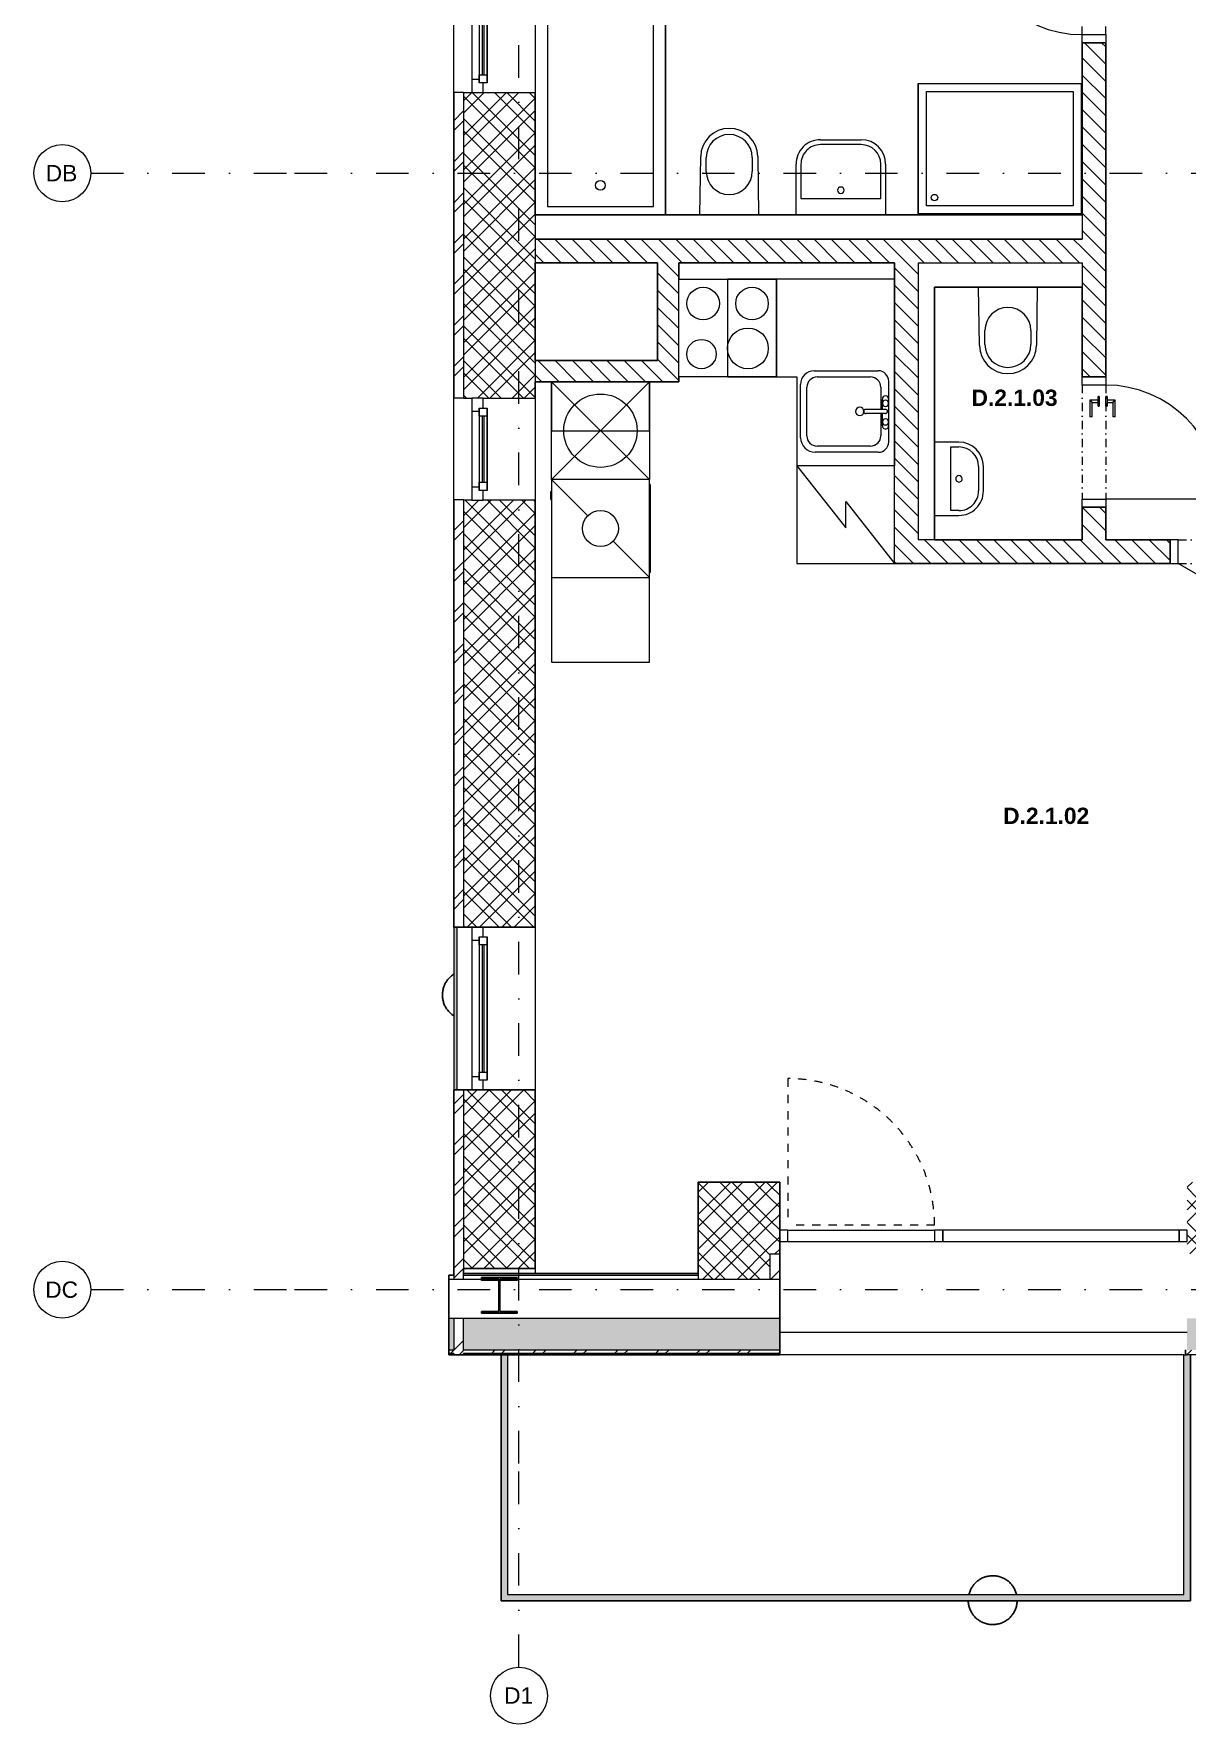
# Model space of a CAD drawing. Header units: millimetres. Extents: x -8379 to 24704, y 54514 to 72403.
# Drawn here: x -8379 to -1302, y 54514 to 64885 of the extents above; entities that cross this region are included whole.
import ezdxf

# ---------------------------------------------------------------- set-up
doc = ezdxf.new("R2010")
doc.units = ezdxf.units.MM
for name, pattern in [('HA_Dash_2mm-S1mm', [100, 50, -50]), ('HA_DashDot_10mm-S3mm', [500, 200, -150, 0, -150]), ('HA_DashDot_2_2mm-S0_6mm', [110, 50, -30, 0, -30])]:
    doc.linetypes.add(name, pattern=pattern)
for name, color, linetype, lineweight in [('A-AREA-____-IDEN', 252, 'Continuous', 9), ('A-AREA-____-OTLN', 252, 'Continuous', 5), ('A-DOOR-____-MCUT', 252, 'HA_DashDot_2_2mm-S0_6mm', 9), ('A-DOOR-____-OTLN', 252, 'Continuous', 9), ('A-DOOR-FRAM-MCUT', 252, 'Continuous', 9), ('A-FLOR-____-OTLN', 252, 'Continuous', 9), ('A-FLOR-HRAL-OTLN', 252, 'Continuous', 9), ('A-GENM-____-OTLN', 252, 'Continuous', 9), ('A-GLAZ-____-MCUT', 252, 'Continuous', 5), ('A-GLAZ-____-OTLN', 252, 'Continuous', 5), ('A-GLAZ-CURT-MCUT', 252, 'Continuous', 5), ('A-GLAZ-CURT-OTLN', 252, 'Continuous', 5), ('A-GLAZ-CWMG-MCUT', 252, 'Continuous', 5), ('A-GLAZ-CWMG-OTLN', 252, 'Continuous', 5), ('A-ROOF-____-MCUT', 252, 'Continuous', 25), ('A-ROOF-____-OTLN', 252, 'Continuous', 9), ('A-ROOF-____-PATT', 252, 'Continuous', 25), ('A-WALL-____-MCUT', 252, 'Continuous', 9), ('A-WALL-____-OTLN', 252, 'Continuous', 9), ('A-WALL-____-PATT', 252, 'Continuous', 25), ('E-ELEC-FIXT-OTLN', 252, 'Continuous', 9), ('I-WALL-____-MCUT', 252, 'Continuous', 25), ('I-WALL-____-OTLN', 252, 'Continuous', 9), ('P-SANR-FIXT-OTLN', 252, 'Continuous', 9), ('Q-CASE-____-OTLN', 252, 'Continuous', 9), ('Q-SPCQ-____-OTLN', 252, 'Continuous', 9), ('S-COLS-____-MCUT', 252, 'Continuous', 25), ('S-COLS-____-OTLN', 252, 'Continuous', 9), ('S-GRID-____-IDEN', 252, 'Continuous', 9), ('S-GRID-____-OTLN', 252, 'Continuous', 5)]:
    doc.layers.add(name, color=color, linetype=linetype, lineweight=lineweight)
doc.styles.add('Arial_1', font='arial.ttf', dxfattribs={"height": 100})
doc.styles.add('Arial_B', font='arialbd.ttf', dxfattribs={"height": 100})
pattern_1 = [(45, (0, 0), (-106.06602, 106.06602), []), (45, (75, 0), (-106.06602, 106.06602), []), (315, (0, 0), (106.06602, 106.06602), []), (315, (75, 0), (106.06602, 106.06602), [])]
pattern_2 = [(45, (0, 0), (-125.7236, 125.7236), []), (45, (0, 190.5), (-125.7236, 125.7236), [])]
pattern_3 = [(135, (0, 0), (-53.03301, -53.03301), [])]

# ---------------------------------------------------------------- blocks, each defined once
blk = doc.blocks.new('HA_GM_Shaft_Rectangle - Default-1486043-UDL_2NP-D')
at = {"layer": 'A-GENM-____-OTLN'}
for p, q in [((0, -600), (0, 0)), ((0, 0), (750, 0)), ((750, 0), (750, -600)), ((750, -600), (0, -600))]:
    blk.add_line(p, q, dxfattribs=at)
blk = doc.blocks.new('HA_sCO_Generic_H - HEB 220-1379323-UDL_2NP-D')
at = {"layer": 'S-COLS-____-MCUT'}
for p, q in [((110, 110), (-110, 110)), ((-110, 110), (-110, 99)), ((110, 99), (110, 110)), ((-110, 99), (-3.25, 99)), ((-3.25, 99), (-3.25, -99)), ((3.25, -99), (3.25, 99)), ((3.25, 99), (110, 99)), ((-110, -99), (-110, -110)), ((-3.25, -99), (-110, -99)), ((110, -99), (3.25, -99)), ((110, -110), (110, -99)), ((-110, -110), (110, -110))]:
    blk.add_line(p, q, dxfattribs=at)
blk = doc.blocks.new('HA_WD_SinglePanel - 625x1000-1388367-UDL_2NP-D')
at = {"layer": 'A-GLAZ-____-MCUT'}
for p, q in [((-313, 170), (-313, 100)), ((-233, 170), (-313, 170)), ((-253, 75), (-253, 125)), ((-253, 125), (-203, 125)), ((-233, 125), (-233, 170)), ((-203, 125), (-203, 75)), ((202, 105), (-203, 105)), ((202, 75), (202, 125)), ((202, 125), (252, 125)), ((312, 170), (232, 170)), ((232, 170), (232, 125)), ((252, 125), (252, 75)), ((312, 100), (312, 170)), ((-313, 100), (-253, 100)), ((-203, 75), (-253, 75)), ((202, 95), (-203, 95)), ((252, 75), (202, 75)), ((252, 100), (312, 100))]:
    blk.add_line(p, q, dxfattribs=at)
at = {"layer": 'A-GLAZ-____-OTLN'}
for p, q in [((252, 125), (-253, 125)), ((-253, 75), (-253, 125)), ((232, 170), (-233, 170)), ((202, 125), (-203, 125)), ((252, 125), (252, 75)), ((-253, 75), (252, 75)), ((202, 75), (-203, 75))]:
    blk.add_line(p, q, dxfattribs=at)
blk = doc.blocks.new('HA_WD_SinglePanel - 1000x2100-1388051-UDL_2NP-D')
at = {"layer": 'A-GLAZ-____-MCUT'}
for p, q in [((-420, 170), (-500, 170)), ((-440, 75), (-440, 125)), ((-440, 125), (-390, 125)), ((-420, 125), (-420, 170)), ((-390, 125), (-390, 75)), ((390, 105), (-390, 105)), ((390, 75), (390, 125)), ((390, 125), (440, 125)), ((500, 170), (420, 170)), ((420, 170), (420, 125)), ((440, 125), (440, 75)), ((-500, 100), (-440, 100)), ((-390, 75), (-440, 75)), ((390, 95), (-390, 95)), ((440, 75), (390, 75)), ((440, 100), (500, 100))]:
    blk.add_line(p, q, dxfattribs=at)
at = {"layer": 'A-GLAZ-____-OTLN'}
for p, q in [((440, 125), (-440, 125)), ((-440, 75), (-440, 125)), ((420, 170), (-420, 170)), ((390, 125), (-390, 125)), ((440, 125), (440, 75)), ((-440, 75), (440, 75)), ((390, 75), (-390, 75))]:
    blk.add_line(p, q, dxfattribs=at)
blk = doc.blocks.new('Top Rail Type - Top Rail_Internal_-1448688-UDL_2NP-D')
at = {"layer": 'A-FLOR-HRAL-OTLN'}
for points in [[(-5512, 55270), (-5472, 55310), (-5472, 56780), (-5512, 56780), (-5512, 55408)], [(-1282, 55270), (-1282, 56780), (-1322, 56780), (-1322, 55310)], [(-5512, 55270), (-1282, 55270), (-1322, 55310), (-5472, 55310)]]:
    blk.add_hatch(color=256, dxfattribs=at).paths.add_polyline_path(points)
for p, q in [((-5512, 55270), (-5512, 56780)), ((-5472, 56780), (-5472, 55310)), ((-1322, 56780), (-1302, 56780)), ((-1322, 55310), (-1322, 56780)), ((-1282, 56780), (-1282, 55270)), ((-5472, 55310), (-1322, 55310)), ((-1282, 55270), (-5512, 55270))]:
    blk.add_line(p, q, dxfattribs=at)
blk = doc.blocks.new('Top Rail Type - Top Rail_Internal_-V6-UDL_2NP-D')
at = {"layer": 'A-FLOR-HRAL-OTLN'}
for p, q in [((-5512, 56780), (-5512, 55270)), ((-5472, 56780), (-5472, 55310)), ((-1322, 56780), (-1302, 56780)), ((-1322, 55310), (-1322, 56780)), ((-1282, 55270), (-1282, 56780)), ((-5472, 55310), (-1322, 55310)), ((-5512, 55270), (-1282, 55270))]:
    blk.add_line(p, q, dxfattribs=at)
blk = doc.blocks.new('HA_DR_Single_Swing_Solid - In_700x2100-1517264-UDL_2NP-D')
at = {"layer": 'A-DOOR-____-MCUT'}
for p, q in [((-350, 72), (350, 72)), ((-350, -72), (350, -72))]:
    blk.add_line(p, q, dxfattribs=at)
at = {"layer": 'A-DOOR-____-OTLN', "lineweight": 5}
blk.add_line((350, 773), (350, 72), dxfattribs=at)
at = {"layer": 'A-DOOR-____-OTLN'}
for p, q in [((-258, 130), (-258, 81)), ((-155, 130), (-258, 130)), ((-243, 81), (-243, 115)), ((-243, 115), (-155, 115)), ((-155, 130), (-155, 115)), ((-280, 81), (-220, 81)), ((-280, 81), (-280, 72)), ((-220, 72), (-280, 72)), ((-280, 33), (-220, 33)), ((-280, 33), (-280, 25)), ((-220, 25), (-280, 25)), ((-258, 25), (-258, -25)), ((-243, -10), (-243, 25)), ((-220, 72), (-220, 81)), ((-220, 25), (-220, 33)), ((-258, -25), (-155, -25)), ((-155, -10), (-243, -10)), ((-155, -10), (-155, -25))]:
    blk.add_line(p, q, dxfattribs=at)
at = {"layer": 'A-DOOR-____-OTLN', "lineweight": 5}
blk.add_arc((350, 72), 700, 90, 180, dxfattribs=at)
at = {"layer": 'A-DOOR-____-OTLN'}
for points in [[(-243, 115), (-243, 115), (-243, 115), (-243, 116), (-243, 116), (-244, 116), (-244, 117), (-245, 117), (-245, 118), (-246, 119), (-247, 119), (-247, 120), (-248, 120), (-248, 121), (-249, 121), (-249, 122), (-250, 122), (-250, 123), (-250, 123), (-251, 123), (-251, 124), (-252, 124), (-252, 125), (-253, 125), (-253, 126), (-254, 126), (-254, 127), (-255, 127), (-255, 128), (-256, 128), (-256, 129), (-257, 129), (-257, 129), (-257, 130), (-258, 130), (-258, 130)], [(-258, -25), (-258, -25), (-257, -25), (-257, -24), (-257, -24), (-256, -24), (-256, -23), (-255, -23), (-255, -22), (-254, -21), (-253, -21), (-253, -20), (-252, -20), (-252, -19), (-251, -19), (-251, -18), (-250, -18), (-250, -17), (-250, -17), (-249, -17), (-249, -16), (-248, -16), (-248, -15), (-247, -15), (-247, -14), (-246, -14), (-246, -13), (-245, -13), (-245, -12), (-244, -12), (-244, -11), (-243, -11), (-243, -11), (-243, -10), (-243, -10), (-243, -10)]]:
    blk.add_open_spline(points, degree=3, knots=[0, 0, 0, 0, 0.083333, 0.125, 0.166667, 0.208333, 0.229167, 0.25, 0.291667, 0.333333, 0.354167, 0.375, 0.395833, 0.416667, 0.4375, 0.458333, 0.479167, 0.5, 0.520833, 0.541667, 0.5625, 0.583333, 0.604167, 0.625, 0.645833, 0.666667, 0.6875, 0.708333, 0.75, 0.770833, 0.791667, 0.833333, 0.875, 0.916667, 1, 1, 1, 1], dxfattribs=at)
at = {"layer": 'A-DOOR-FRAM-MCUT'}
for p, q in [((-400, -72), (-400, 72)), ((-400, 72), (-350, 72)), ((-350, 72), (-350, -72)), ((350, 72), (400, 72)), ((350, -72), (350, 72)), ((400, 72), (400, -72)), ((-350, -72), (-400, -72)), ((400, -72), (350, -72))]:
    blk.add_line(p, q, dxfattribs=at)
blk = doc.blocks.new('HA_DR_Double_Swing_Solid - In_1200x2100_800-1517207-UDL_2NP-D')
at = {"layer": 'A-DOOR-____-MCUT'}
for p, q in [((-600, 73), (600, 73)), ((-600, -72), (600, -72))]:
    blk.add_line(p, q, dxfattribs=at)
at = {"layer": 'A-DOOR-____-OTLN'}
for p, q in [((-108, 25), (-108, -24)), ((-5, 25), (-108, 25)), ((-93, -24), (-93, 10)), ((-93, 10), (-5, 10)), ((-5, 25), (-5, 10)), ((-130, -24), (-70, -24)), ((-130, -24), (-130, -32)), ((-70, -32), (-130, -32)), ((-130, -72), (-70, -72)), ((-130, -72), (-130, -80)), ((-70, -80), (-130, -80)), ((-108, -80), (-108, -130)), ((-93, -115), (-93, -80)), ((-70, -32), (-70, -24)), ((-70, -80), (-70, -72)), ((-108, -130), (-5, -130)), ((-5, -115), (-93, -115)), ((-5, -115), (-5, -130))]:
    blk.add_line(p, q, dxfattribs=at)
at = {"layer": 'A-DOOR-____-OTLN', "lineweight": 5}
for p, q in [((-254, -272), (-600, -72)), ((600, -872), (600, -72))]:
    blk.add_line(p, q, dxfattribs=at)
for centre, radius, start, end in [((-600, -72), 400, 330, 0), ((600, -72), 800, 180, 270)]:
    blk.add_arc(centre, radius, start, end, dxfattribs=at)
at = {"layer": 'A-DOOR-____-OTLN'}
for points in [[(-93, 10), (-93, 10), (-93, 10), (-93, 11), (-93, 11), (-94, 11), (-94, 12), (-95, 12), (-95, 13), (-96, 14), (-97, 14), (-97, 15), (-98, 15), (-98, 16), (-99, 16), (-99, 17), (-100, 17), (-100, 18), (-100, 18), (-101, 18), (-101, 19), (-102, 19), (-102, 20), (-103, 20), (-103, 21), (-104, 21), (-104, 22), (-105, 22), (-105, 23), (-106, 23), (-106, 24), (-107, 24), (-107, 24), (-107, 25), (-108, 25), (-108, 25)], [(-108, -130), (-108, -130), (-107, -130), (-107, -129), (-107, -129), (-106, -129), (-106, -128), (-105, -128), (-105, -127), (-104, -126), (-103, -126), (-103, -125), (-102, -125), (-102, -124), (-101, -124), (-101, -123), (-100, -123), (-100, -122), (-100, -122), (-99, -122), (-99, -121), (-98, -121), (-98, -120), (-97, -120), (-97, -119), (-96, -119), (-96, -118), (-95, -118), (-95, -117), (-94, -117), (-94, -116), (-93, -116), (-93, -116), (-93, -115), (-93, -115), (-93, -115)]]:
    blk.add_open_spline(points, degree=3, knots=[0, 0, 0, 0, 0.083333, 0.125, 0.166667, 0.208333, 0.229167, 0.25, 0.291667, 0.333333, 0.354167, 0.375, 0.395833, 0.416667, 0.4375, 0.458333, 0.479167, 0.5, 0.520833, 0.541667, 0.5625, 0.583333, 0.604167, 0.625, 0.645833, 0.666667, 0.6875, 0.708333, 0.75, 0.770833, 0.791667, 0.833333, 0.875, 0.916667, 1, 1, 1, 1], dxfattribs=at)
at = {"layer": 'A-DOOR-FRAM-MCUT'}
for p, q in [((-600, 73), (-650, 73)), ((-650, 73), (-650, -72)), ((-600, -72), (-600, 73)), ((650, 73), (600, 73)), ((600, 73), (600, -72)), ((650, -72), (650, 73)), ((-650, -72), (-600, -72)), ((600, -72), (650, -72))]:
    blk.add_line(p, q, dxfattribs=at)
blk = doc.blocks.new('ABMV_Toilet_WallHung - Default-1466954-UDL_2NP-D')
at = {"layer": 'A-GENM-____-OTLN'}
for p, q in [((-50, -432), (-55, -75)), ((305, -75), (300, -432)), ((-16, -426), (-16, -340)), ((266, -340), (266, -426))]:
    blk.add_line(p, q, dxfattribs=at)
for centre, radius, start, end in [((125, -340), 141, 0, 180), ((125, -430), 175, 180.7323, 359.2677), ((125, -426), 141, 180, 360)]:
    blk.add_arc(centre, radius, start, end, dxfattribs=at)
blk = doc.blocks.new('ABMV_WashBasin_Generic - 550x460-1466956-UDL_2NP-D')
at = {"layer": 'P-SANR-FIXT-OTLN'}
for p, q in [((-150, -385), (-150, -75)), ((400, -75), (400, -385)), ((-120, -175), (-120, -385)), ((370, -175), (-120, -175)), ((370, -385), (370, -175)), ((0, -505), (250, -505)), ((250, -535), (0, -535))]:
    blk.add_line(p, q, dxfattribs=at)
for centre, radius, start, end in [((125, -225), 20, 90, 270), ((125, -225), 20, 270, 90), ((0, -385), 150, 180, 270), ((0, -385), 120, 180, 270), ((250, -385), 150, 270, 0), ((250, -385), 120, 270, 0)]:
    blk.add_arc(centre, radius, start, end, dxfattribs=at)
blk = doc.blocks.new('ABMV_ShowerBasin_Generic - 800x1000-1410644-UDL_2NP-D')
at = {"layer": 'P-SANR-FIXT-OTLN'}
for p, q in [((0, 0), (0, 800)), ((0, 800), (1000, 800)), ((0, 800), (1000, 800)), ((0, 800), (0, 0)), ((50, 50), (50, 750)), ((50, 750), (950, 750)), ((50, 750), (950, 750)), ((50, 50), (50, 750)), ((950, 750), (950, 50)), ((950, 750), (950, 50)), ((1000, 800), (1000, 0)), ((1000, 800), (1000, 0)), ((1000, 0), (0, 0)), ((1000, 0), (0, 0)), ((950, 50), (50, 50)), ((950, 50), (50, 50))]:
    blk.add_line(p, q, dxfattribs=at)
blk.add_circle((100, 100), 20, dxfattribs=at)
blk = doc.blocks.new('ABMV_Bathtub_Generic - 800x1700-1466957-UDL_2NP-D')
at = {"layer": 'P-SANR-FIXT-OTLN'}
for p, q in [((0, 0), (0, -1700)), ((0, -1700), (0, 0)), ((725, -50), (75, -50)), ((75, -50), (75, -1625)), ((75, -50), (75, -1625)), ((725, -50), (75, -50)), ((725, -1625), (725, -50)), ((725, -1625), (725, -50)), ((75, -1625), (725, -1625)), ((75, -1625), (725, -1625)), ((0, -1700), (800, -1700)), ((0, -1700), (800, -1700))]:
    blk.add_line(p, q, dxfattribs=at)
blk.add_circle((400, -180), 30, dxfattribs=at)
blk = doc.blocks.new('R_bathroom_washing_machine - 600x600x900-V12-UDL_2NP-D')
at = {"layer": 'E-ELEC-FIXT-OTLN'}
for p, q in [((678, 597), (78, 597)), ((78, 597), (78, -3)), ((455, 374), (678, 597)), ((555, 602), (555, 597)), ((555, 602), (572, 602)), ((572, 602), (572, 597)), ((572, 602), (580, 602)), ((580, 602), (587, 602)), ((587, 602), (605, 602)), ((587, 597), (587, 602)), ((605, 597), (605, 602)), ((78, -3), (300, 219)), ((78, -3), (678, -3)), ((108, -3), (108, -8)), ((648, -8), (108, -8)), ((648, -8), (648, -3))]:
    blk.add_line(p, q, dxfattribs=at)
blk.add_circle((378, 297), 110, dxfattribs=at)
blk = doc.blocks.new('Lednice_Mraznička_ADNS - Lednice 600x600x1800-1417147-UDL_2NP-D')
at = {"layer": 'Q-SPCQ-____-OTLN'}
for p, q in [((300, 300), (-300, 300)), ((-300, 300), (-300, -300)), ((300, 300), (-80, 0)), ((300, -300), (300, 300)), ((80, 0), (-300, -300)), ((-80, 0), (80, 0)), ((-300, -300), (300, -300))]:
    blk.add_line(p, q, dxfattribs=at)
blk = doc.blocks.new('Kuchyňská_linka_myčka_ADNS - Myčka-1465438-UDL_2NP-D')
at = {"layer": 'Q-SPCQ-____-OTLN'}
for p, q in [((-300, 300), (300, 300)), ((-300, -300), (-300, 300)), ((300, -300), (-300, 300)), ((-300, -300), (300, 300)), ((300, 300), (300, -300)), ((300, 0), (-300, 0)), ((-300, 0), (-300, -300)), ((300, -300), (300, 0)), ((300, -300), (-300, -300)), ((-300, -300), (300, -300))]:
    blk.add_line(p, q, dxfattribs=at)
blk.add_circle((0, 0), 225, dxfattribs=at)
blk = doc.blocks.new('Skříňka se dřezem_ pravoúhlá - 500 x 440mm-1465439-UDL_2NP-D')
at = {"layer": 'P-SANR-FIXT-OTLN'}
for p, q in [((-145, 360), (181, 360)), ((-145, 360), (181, 360)), ((-133, 322), (164, 322)), ((-234, -117), (-234, 271)), ((-234, -117), (-234, 271)), ((-196, -69), (-196, 258)), ((228, 258), (228, -69)), ((266, 276), (266, -117)), ((266, 276), (266, -117)), ((3, -161), (3, -40)), ((28, -161), (28, -40)), ((202, -180), (-171, -180)), ((202, -180), (-171, -180)), ((3, -133), (-133, -133)), ((-73, -142), (3, -142)), ((92, -180), (-73, -180)), ((164, -133), (28, -133)), ((28, -142), (92, -142))]:
    blk.add_line(p, q, dxfattribs=at)
for centre, radius, start, end in [((-145, 271), 88.9, 90, 180), ((-145, 271), 88.9, 90, 180), ((-133, 258), 63.5, 90, 180), ((164, 258), 63.5, 360, 90), ((181, 276), 84.4, 0, 90), ((181, 276), 84.4, 360, 90), ((16, -3), 25.4, 360, 180), ((-133, -69), 63.5, 180, 270), ((16, -3), 25.4, 180, 0), ((16, -40), 12.7, 360, 180), ((164, -69), 63.5, 270, 360), ((-171, -117), 63.5, 180, 270), ((-171, -117), 63.5, 180, 270), ((-73, -161), 19, 90, 270), ((-48, -161), 19, 360, 180), ((-48, -161), 19, 180, 0), ((16, -161), 12.7, 180, 0), ((66, -161), 19, 0, 180), ((66, -161), 19, 180, 0), ((92, -161), 19, 270, 90), ((202, -117), 63.5, 270, 0), ((202, -117), 63.5, 270, 0)]:
    blk.add_arc(centre, radius, start, end, dxfattribs=at)
blk = doc.blocks.new('Kuchyňská_linka_sporák_ADNS - 600x600x800-1420559-UDL_2NP-D')
at = {"layer": 'Q-SPCQ-____-OTLN'}
for p, q in [((0, 0), (600, 0)), ((0, -600), (0, 0)), ((600, 0), (600, -600)), ((600, -300), (0, -300)), ((0, -300), (0, -600)), ((600, -600), (600, -300)), ((600, -600), (0, -600)), ((0, -600), (600, -600))]:
    blk.add_line(p, q, dxfattribs=at)
for centre, radius in [((140, -140), 90), ((450, -150), 100), ((175, -425), 125), ((450, -450), 100)]:
    blk.add_circle(centre, radius, dxfattribs=at)
blk = doc.blocks.new('Casework 8 - Casework 6-1467050-UDL_2NP-D')
at = {"layer": 'Q-CASE-____-OTLN'}
for p, q in [((-3097, 63380), (-3822, 63380)), ((-3822, 62780), (-3697, 62780)), ((-3697, 62780), (-3697, 62235)), ((-5202, 61550), (-5202, 61029)), ((-4602, 61029), (-4602, 61550)), ((-5202, 61029), (-4602, 61029))]:
    blk.add_line(p, q, dxfattribs=at)
blk = doc.blocks.new('Systémový panel - Sklo-1479875-UDL_2NP-D')
at = {"layer": 'A-GLAZ-CURT-MCUT'}
for p, q in [((725, 70), (-725, 70)), ((-725, 70), (-725, 0)), ((-725, 0), (725, 0)), ((725, 0), (725, 70))]:
    blk.add_line(p, q, dxfattribs=at)
blk = doc.blocks.new('Obdélníková příčel - 50x70mm EXT-1479396-UDL_2NP-D')
at = {"layer": 'A-GLAZ-CWMG-MCUT'}
for p, q in [((-50, 0), (0, 0)), ((-50, -70), (-50, 0)), ((0, 0), (0, -70)), ((0, -70), (-50, -70))]:
    blk.add_line(p, q, dxfattribs=at)
blk = doc.blocks.new('Obdélníková příčel - 50x70mm EXT-1479397-UDL_2NP-D')
at = {"layer": 'A-GLAZ-CWMG-MCUT'}
for p, q in [((0, 0), (-50, 0)), ((-50, 0), (-50, -70)), ((0, -70), (0, 0)), ((-50, -70), (0, -70))]:
    blk.add_line(p, q, dxfattribs=at)
blk = doc.blocks.new('ABMV_CW_Single_Swing_Generic - Ex_Glass_SKLOPNE-1529247-UDL_2NP-D')
at = {"layer": 'A-DOOR-____-OTLN', "linetype": 'HA_Dash_2mm-S1mm', "lineweight": 5}
for p in [(-450, -30), (450, -930)]:
    blk.add_line(p, (450, -30), dxfattribs=at)
blk.add_arc((450, -30), 900, 180, 270, dxfattribs=at)
blk = doc.blocks.new('Obdélníková příčel - 50x70mm EXT-1479461-UDL_2NP-D')
at = {"layer": 'A-GLAZ-CWMG-OTLN'}
for p, q in [((-3752, 57545), (-2852, 57545)), ((-3752, 57475), (-2852, 57475))]:
    blk.add_line(p, q, dxfattribs=at)
blk = doc.blocks.new('Obdélníková příčel - 50x70mm EXT-1479394-UDL_2NP-D')
at = {"layer": 'A-GLAZ-CWMG-MCUT'}
for p, q in [((-25, 0), (25, 0)), ((-25, -70), (-25, 0)), ((25, 0), (25, -70)), ((25, -70), (-25, -70))]:
    blk.add_line(p, q, dxfattribs=at)
blk = doc.blocks.new('ABMV_WashBasin_Generic - 450x300-1459805-UDL_2NP-D')
at = {"layer": 'P-SANR-FIXT-OTLN'}
for p, q in [((200, 350), (50, 350)), ((50, 320), (200, 320)), ((-100, 200), (-100, 50)), ((-70, 150), (-70, 200)), ((320, 150), (-70, 150)), ((320, 200), (320, 150)), ((350, 50), (350, 200))]:
    blk.add_line(p, q, dxfattribs=at)
for centre, radius, start, end in [((50, 200), 150, 90, 180), ((50, 200), 120, 90, 180), ((200, 200), 150, 360, 90), ((200, 200), 120, 360, 90), ((125, 200), 20, 90, 270), ((125, 200), 20, 270, 90)]:
    blk.add_arc(centre, radius, start, end, dxfattribs=at)
blk = doc.blocks.new('Railing - Railing-1602911-UDL_2NP-D')
at = {"layer": 'A-FLOR-HRAL-OTLN'}
blk.add_hatch(color=256, dxfattribs=at).paths.add_polyline_path([(-5802, 58405), (-5782, 58405), (-5782, 59405), (-5802, 59405), (-5802, 58763)])
for p, q in [((-5802, 59405), (-5802, 58405)), ((-5782, 58405), (-5782, 59405))]:
    blk.add_line(p, q, dxfattribs=at)
blk = doc.blocks.new('HA_GM_ProductsPlaceholder - LP31 -Prosklené zábradlí-V15-UDL_2NP-D')
at = {"layer": 'A-GENM-____-OTLN', "lineweight": 25, "flags": 128}
for points in [[(-79, 127), (-83, 125), (-88, 121), (-93, 118), (-98, 114), (-102, 110), (-106, 106), (-111, 101), (-115, 97), (-118, 92), (-122, 87), (-125, 82), (-129, 77), (-132, 72), (-134, 67), (-137, 61), (-139, 56), (-141, 50), (-143, 45), (-145, 39), (-146, 33), (-148, 27), (-148, 21), (-149, 15), (-150, 9), (-150, 3), (-150, 0)], [(-150, 0), (-150, -6), (-150, -12), (-149, -18), (-148, -24), (-147, -30), (-146, -36), (-144, -41), (-142, -47), (-140, -53), (-138, -58), (-136, -64), (-133, -69), (-130, -75), (-127, -80), (-124, -85), (-120, -90), (-117, -94), (-113, -99), (-109, -103), (-105, -108), (-100, -112), (-96, -116), (-91, -119), (-86, -123), (-81, -126), (-79, -127)]]:
    blk.add_lwpolyline(points, dxfattribs=at)
blk = doc.blocks.new('HA_GM_ProductsPlaceholder - LP30 - Venkovní balkonové zábradlí-1609837-UDL_2NP-D')
at = {"layer": 'A-GENM-____-OTLN', "lineweight": 25, "flags": 128}
for points in [[(146, 35), (146, 36), (144, 41), (142, 47), (140, 53), (138, 58), (136, 64), (133, 69), (130, 75), (127, 80), (124, 85), (120, 90), (117, 94), (113, 99), (109, 103), (105, 108), (100, 112), (96, 116), (91, 119), (86, 123), (81, 126), (76, 129), (71, 132), (65, 135), (60, 138), (54, 140), (49, 142), (43, 144), (37, 145), (31, 147), (25, 148), (20, 149), (14, 149), (8, 150), (2, 150), (-4, 150), (-10, 150), (-16, 149), (-22, 148), (-28, 147), (-34, 146), (-40, 145), (-46, 143), (-51, 141), (-57, 139), (-62, 136), (-68, 134), (-73, 131), (-78, 128), (-83, 125), (-88, 121), (-93, 118), (-98, 114), (-102, 110), (-106, 106), (-111, 101), (-115, 97), (-118, 92), (-122, 87), (-125, 82), (-129, 77), (-132, 72), (-134, 67), (-137, 61), (-139, 56), (-141, 50), (-143, 45), (-145, 39), (-146, 35)], [(-150, -6), (-150, -12), (-149, -18), (-148, -24), (-147, -30), (-146, -36), (-144, -41), (-142, -47), (-140, -53), (-138, -58), (-136, -64), (-133, -69), (-130, -75), (-127, -80), (-124, -85), (-120, -90), (-117, -94), (-113, -99), (-109, -103), (-105, -108), (-100, -112), (-96, -116), (-91, -119), (-86, -123), (-81, -126), (-76, -129), (-71, -132), (-65, -135), (-60, -138), (-54, -140), (-49, -142), (-43, -144), (-37, -145), (-31, -147), (-25, -148), (-20, -149), (-14, -149), (-8, -150), (-2, -150), (4, -150), (10, -150), (16, -149), (22, -148), (28, -147), (34, -146), (40, -145), (46, -143), (51, -141), (57, -139), (62, -136), (68, -134), (73, -131), (78, -128), (83, -125), (88, -121), (93, -118), (98, -114), (102, -110), (106, -106), (111, -101), (115, -97), (118, -92), (122, -87), (125, -82), (129, -77), (132, -72), (134, -67), (137, -61), (139, -56), (141, -50), (143, -45), (145, -39), (146, -33), (148, -27), (148, -21), (149, -15), (150, -9), (150, -5)]]:
    blk.add_lwpolyline(points, dxfattribs=at)
blk = doc.blocks.new('Grid - Radius 3_5mm-353793-UDL_2NP-D')
at = {"layer": 'S-GRID-____-IDEN'}
blk.add_circle((0, 0), 3.5, dxfattribs=at)

msp = doc.modelspace()

# ---------------------------------------------------------------- hatches: boundary and pattern name
at = {"layer": 'A-ROOF-____-PATT', "lineweight": 5}
h = msp.add_hatch(dxfattribs=at)
h.set_pattern_fill('FP_5', color=256, style=0, pattern_type=2)
h.set_pattern_definition([(0, (0, 0), (58.594, 33.829), [39.062, -78.125]), (120, (0, 0), (-58.593773, 33.829393), [39.063, -78.125]), (60, (0, 0), (0.000227, 67.658393), [0, -78.125, 39.063, 0])])
h.paths.add_polyline_path([(-5802, 56809), (-5802, 57004), (-5833, 57004), (-5833, 56809)])
h.paths.add_polyline_path([(-5742, 56809), (-3802, 56809), (-3802, 57004), (-5742, 57004)])
h.paths.add_polyline_path([(-1302, 56809), (2223, 56809), (2223, 57004), (-1302, 57004)])
h.paths.add_polyline_path([(9998, 56809), (9998, 57004), (6498, 57004), (6498, 56809), (9403, 56809)])
h.paths.add_polyline_path([(14366, 56809), (17898, 56809), (17898, 57004), (14273, 57004), (14273, 56809)])
h.paths.add_polyline_path([(22238, 56809), (22238, 57004), (20298, 57004), (20298, 56809), (21810, 56809)])
h = msp.add_hatch(dxfattribs=at)
h.set_pattern_fill('FP_4', color=256, style=0, pattern_type=2)
h.set_pattern_definition(pattern_2)
h.paths.add_polyline_path([(-5833, 56788), (-5802, 56788), (-5802, 56809), (-5833, 56809)])
h.paths.add_polyline_path([(-5485, 56788), (-3802, 56788), (-3802, 56809), (-5742, 56809), (-5742, 56788)])
h.paths.add_polyline_path([(-1302, 56788), (2223, 56788), (2223, 56809), (-1302, 56809)])
h.paths.add_polyline_path([(6498, 56788), (9998, 56788), (9998, 56809), (6498, 56809)])
h.paths.add_polyline_path([(22238, 56788), (22238, 56809), (20298, 56809), (20298, 56788), (21810, 56788)])
h.paths.add_polyline_path([(14366, 56788), (17898, 56788), (17898, 56809), (14273, 56809), (14273, 56788)])
at = {"layer": 'A-WALL-____-PATT', "lineweight": 5}
h = msp.add_hatch(dxfattribs=at)
h.set_pattern_fill('FP_4', color=256, style=0, pattern_type=2)
h.set_pattern_definition(pattern_2)
h.paths.add_polyline_path([(-5802, 56780), (-5742, 56780), (-5742, 57004), (-5802, 57004), (-5802, 56788)])
h.paths.add_polyline_path([(-5742, 57243), (-5742, 58405), (-5802, 58405), (-5802, 57243)])
h.paths.add_polyline_path([(-5795, 59405), (-5742, 59405), (-5742, 62025), (-5802, 62025), (-5802, 59405)])
h.paths.add_polyline_path([(-5802, 62650), (-5742, 62650), (-5742, 64525), (-5802, 64525), (-5802, 63459)])
h.paths.add_polyline_path([(-5742, 65150), (-5742, 65900), (-5802, 65900), (-5802, 65150)])
h.paths.add_polyline_path([(-5802, 66900), (-5742, 66900), (-5742, 69230), (-5802, 69230), (-5802, 68825)])
h = msp.add_hatch(dxfattribs=at)
h.set_pattern_fill('FP_2', color=256, style=0, pattern_type=2)
h.set_pattern_definition(pattern_1)
h.paths.add_polyline_path([(-5485, 57310), (-5302, 57310), (-5302, 58405), (-5742, 58405), (-5742, 57310)])
h.paths.add_polyline_path([(-5485, 59405), (-5302, 59405), (-5302, 62025), (-5742, 62025), (-5742, 59405)])
h.paths.add_polyline_path([(-5622, 62650), (-5302, 62650), (-5302, 64525), (-5742, 64525), (-5742, 62650), (-5647, 62650)])
h.paths.add_polyline_path([(-5692, 65150), (-5302, 65150), (-5302, 65900), (-5742, 65900), (-5742, 65150)])
h.paths.add_polyline_path([(-5692, 66900), (-5302, 66900), (-5302, 68730), (-5742, 68730), (-5742, 66900)])
h = msp.add_hatch(dxfattribs=at)
h.set_pattern_fill('FP_3', color=256, style=0, pattern_type=2)
h.set_pattern_definition(pattern_3)
h.paths.add_polyline_path([(-1802, 61780), (-1802, 61980), (-1947, 61980), (-1947, 61780)])
h.paths.add_polyline_path([(-1802, 62780), (-1802, 64830), (-1947, 64830), (-1947, 62780), (-1918, 62780)])
h.paths.add_polyline_path([(-1802, 65630), (-1802, 65755), (-1947, 65755), (-1947, 65630)])
h = msp.add_hatch(dxfattribs=at)
h.set_pattern_fill('FP_3', color=256, style=0, pattern_type=2)
h.set_pattern_definition(pattern_3)
h.paths.add_polyline_path([(-5302, 63480), (-1947, 63480), (-1947, 63625), (-5302, 63625)])
h = msp.add_hatch(dxfattribs=at)
h.set_pattern_fill('FP_3', color=256, style=0, pattern_type=2)
h.set_pattern_definition(pattern_3)
h.paths.add_polyline_path([(-4552, 62750), (-4422, 62750), (-4422, 63480), (-4552, 63480), (-4552, 62780)])
h = msp.add_hatch(dxfattribs=at)
h.set_pattern_fill('FP_3', color=256, style=0, pattern_type=2)
h.set_pattern_definition(pattern_3)
h.paths.add_polyline_path([(-2952, 61780), (-2952, 63480), (-3097, 63480), (-3097, 61780)])
h = msp.add_hatch(dxfattribs=at)
h.set_pattern_fill('FP_3', color=256, style=0, pattern_type=2)
h.set_pattern_definition(pattern_3)
h.paths.add_polyline_path([(-4552, 62750), (-4552, 62880), (-5302, 62880), (-5302, 62750), (-4602, 62750)])
h = msp.add_hatch(dxfattribs=at)
h.set_pattern_fill('FP_3', color=256, style=0, pattern_type=2)
h.set_pattern_definition(pattern_3)
h.paths.add_polyline_path([(-107, 61635), (-7, 61635), (-7, 61780), (-107, 61780)])
h.paths.add_polyline_path([(-3097, 61635), (-1407, 61635), (-1407, 61780), (-3097, 61780)])
h = msp.add_hatch(dxfattribs=at)
h.set_pattern_fill('FP_2', color=256, style=0, pattern_type=2)
h.set_pattern_definition(pattern_1)
h.paths.add_polyline_path([(-3862, 57243), (-3862, 57840), (-4302, 57840), (-4302, 57243), (-4244, 57243)])
h = msp.add_hatch(dxfattribs=at)
h.set_pattern_fill('FP_2', color=256, style=0, pattern_type=2)
h.set_pattern_definition(pattern_1)
h.paths.add_polyline_path([(-1302, 57400), (-1242, 57400), (-1242, 57840), (-1302, 57840), (-1302, 57421)])
h.paths.add_polyline_path([(-3862, 57400), (-3802, 57400), (-3802, 57840), (-3862, 57840)])
h = msp.add_hatch(dxfattribs=at)
h.set_pattern_fill('FP_4', color=256, style=0, pattern_type=2)
h.set_pattern_definition(pattern_2)
h.paths.add_polyline_path([(-3802, 57243), (-3802, 57340), (-3862, 57340), (-3862, 57243)])

# ---------------------------------------------------------------- linework, layer by layer
at = {"layer": 'A-AREA-____-OTLN', "lineweight": 25}
msp.add_line((-1312, 56780), (-1312, 56810), dxfattribs=at)
at = {"layer": 'A-FLOR-____-OTLN'}
for p, q in [((-3802, 56920), (-1302, 56920)), ((-1322, 56780), (-3802, 56780))]:
    msp.add_line(p, q, dxfattribs=at)
at = {"layer": 'A-ROOF-____-MCUT'}
for p, q in [((-5833, 57268), (-5833, 56788)), ((-5802, 57268), (-5833, 57268)), ((-3802, 56788), (-3802, 57243)), ((-5833, 56788), (-5802, 56788)), ((-5742, 56788), (-3802, 56788))]:
    msp.add_line(p, q, dxfattribs=at)
at = {"layer": 'A-ROOF-____-MCUT', "lineweight": 9}
for p, q in [((-5632, 57243), (-5833, 57243)), ((-3802, 57243), (-5412, 57243)), ((-3802, 57004), (-5833, 57004)), ((-5802, 56809), (-5833, 56809)), ((-3802, 56809), (-5742, 56809))]:
    msp.add_line(p, q, dxfattribs=at)
at = {"layer": 'A-ROOF-____-OTLN'}
for p, q in [((-5632, 57236), (-5632, 57243)), ((-5632, 57243), (-5525, 57243)), ((-5525, 57236), (-5632, 57236)), ((-5519, 57243), (-5412, 57243)), ((-5412, 57236), (-5519, 57236)), ((-5412, 57243), (-5412, 57236)), ((-5833, 56780), (-5833, 56788)), ((-5833, 56780), (-5802, 56780)), ((-5742, 56780), (-3802, 56780)), ((-3802, 56780), (-3802, 56788)), ((-1302, 56788), (-1302, 56780)), ((2223, 56780), (-1302, 56780))]:
    msp.add_line(p, q, dxfattribs=at)
at = {"layer": 'A-WALL-____-MCUT'}
for p, q in [((-5742, 64525), (-5742, 62650)), ((-5302, 63775), (-5302, 63480)), ((-1947, 63775), (-1947, 63625)), ((-2952, 63480), (-2952, 61780)), ((-2952, 63480), (-1947, 63480)), ((-1947, 63480), (-1947, 63330)), ((-5302, 62880), (-5302, 62750)), ((-5742, 62025), (-5742, 59405)), ((-2852, 61780), (-2952, 61780)), ((-5742, 58405), (-5742, 57310)), ((-3862, 57400), (-3802, 57400)), ((-3862, 57400), (-3862, 57243)), ((-5802, 57268), (-5802, 57243)), ((-5742, 57268), (-4302, 57268)), ((-5742, 57243), (-5742, 57268)), ((-4302, 57280), (-4302, 57243)), ((-5802, 57004), (-5802, 56809)), ((-5742, 56809), (-5742, 57004))]:
    msp.add_line(p, q, dxfattribs=at)
at = {"layer": 'A-WALL-____-MCUT', "lineweight": 25}
for p, q in [((-5302, 64525), (-5302, 63775)), ((-5302, 63480), (-5302, 62880)), ((-5302, 62750), (-5302, 62650)), ((-5302, 59405), (-5302, 62025)), ((-5742, 59405), (-5302, 59405)), ((-5742, 58405), (-5302, 58405)), ((-5302, 58405), (-5302, 57310)), ((-3802, 57840), (-4302, 57840)), ((-4302, 57840), (-4302, 57280)), ((-3802, 57400), (-3802, 57840)), ((-5742, 57310), (-5302, 57310)), ((-4302, 57280), (-5742, 57280)), ((-3802, 57243), (-3802, 57268))]:
    msp.add_line(p, q, dxfattribs=at)
at = {"layer": 'A-WALL-____-OTLN'}
for p, q in [((-5302, 65150), (-5302, 64525)), ((-5742, 64525), (-5692, 64525)), ((-5622, 64525), (-5302, 64525)), ((-5742, 62650), (-5692, 62650)), ((-5622, 62650), (-5302, 62650)), ((-5302, 62650), (-5302, 62025)), ((-5742, 62025), (-5692, 62025)), ((-5622, 62025), (-5302, 62025)), ((-5302, 59405), (-5302, 58405)), ((-5302, 57310), (-5302, 57280))]:
    msp.add_line(p, q, dxfattribs=at)
at = {"layer": 'I-WALL-____-MCUT'}
for p, q in [((-1947, 64830), (-1947, 63775)), ((-1947, 64830), (-1802, 64830)), ((-1802, 62780), (-1802, 64830)), ((-5802, 64525), (-5802, 62650)), ((-5302, 63775), (-1947, 63775)), ((-1947, 63625), (-5302, 63625)), ((-5302, 63480), (-4552, 63480)), ((-4552, 62880), (-4552, 63480)), ((-4422, 63480), (-3097, 63480)), ((-4422, 63480), (-4422, 63380)), ((-3097, 62235), (-3097, 63480)), ((-1947, 63330), (-2852, 63330)), ((-2852, 63330), (-2852, 61780)), ((-1947, 63330), (-1947, 62780)), ((-5302, 62880), (-4552, 62880)), ((-5202, 62750), (-5302, 62750)), ((-4602, 62750), (-4422, 62750)), ((-4422, 62780), (-4422, 62750)), ((-1947, 62780), (-1802, 62780)), ((-5802, 59405), (-5802, 62025)), ((-1947, 61980), (-1947, 61780)), ((-1947, 61980), (-1802, 61980)), ((-1802, 61980), (-1802, 61780)), ((-1947, 61780), (-2852, 61780)), ((-1407, 61780), (-1802, 61780)), ((-1407, 61635), (-1407, 61780)), ((-3097, 61635), (-1407, 61635)), ((-5742, 59405), (-5802, 59405)), ((-5742, 58405), (-5802, 58405)), ((-5802, 57268), (-5802, 58405)), ((-3802, 57268), (-3802, 57400)), ((-5742, 57268), (-5742, 57310)), ((-5802, 56788), (-5802, 56780)), ((-5742, 56780), (-5802, 56780)), ((-5742, 56780), (-5742, 56788))]:
    msp.add_line(p, q, dxfattribs=at)
at = {"layer": 'I-WALL-____-OTLN'}
for p, q in [((-5802, 64525), (-5802, 65150)), ((-5742, 64525), (-5802, 64525)), ((-5742, 62650), (-5802, 62650)), ((-5802, 62025), (-5802, 62650)), ((-5742, 62025), (-5802, 62025))]:
    msp.add_line(p, q, dxfattribs=at)
at = {"layer": 'S-GRID-____-OTLN', "linetype": 'HA_DashDot_10mm-S3mm', "lineweight": 9}
for p, q in [((-5402, 56114), (-5402, 70803)), ((-8029, 64030), (-6779, 64030)), ((-6779, 64030), (23104, 64030)), ((-8029, 57180), (-6779, 57180)), ((-6779, 57180), (23104, 57180)), ((-5402, 54864), (-5402, 56114))]:
    msp.add_line(p, q, dxfattribs=at)

# ---------------------------------------------------------------- block references
at = {"layer": 'A-DOOR-____-OTLN'}
for name, p, rotation in [('HA_DR_Single_Swing_Solid - In_700x2100-1517264-UDL_2NP-D', (-1874, 65230), 89.99999999999974), ('HA_DR_Single_Swing_Solid - In_700x2100-1517264-UDL_2NP-D', (-1874, 62380), 269.9999999999997), ('ABMV_CW_Single_Swing_Generic - Ex_Glass_SKLOPNE-1529247-UDL_2NP-D', (-3302, 57545), 180)]:
    msp.add_blockref(name, p, dxfattribs=dict(at, rotation=rotation))
msp.add_blockref('HA_DR_Double_Swing_Solid - In_1200x2100_800-1517207-UDL_2NP-D', (-757, 61707), dxfattribs=at)
at = {"layer": 'A-FLOR-HRAL-OTLN'}
for name in ['Railing - Railing-1602911-UDL_2NP-D', 'Top Rail Type - Top Rail_Internal_-1448688-UDL_2NP-D', 'Top Rail Type - Top Rail_Internal_-V6-UDL_2NP-D']:
    msp.add_blockref(name, (0, 0), dxfattribs=at)
at = {"layer": 'A-GENM-____-OTLN', "lineweight": 5}
msp.add_blockref('HA_GM_Shaft_Rectangle - Default-1486043-UDL_2NP-D', (-5302, 63480), dxfattribs=at)
at = {"layer": 'A-GENM-____-OTLN'}
for name, p in [('HA_GM_ProductsPlaceholder - LP31 -Prosklené zábradlí-V15-UDL_2NP-D', (-5722, 58988)), ('HA_GM_ProductsPlaceholder - LP30 - Venkovní balkonové zábradlí-1609837-UDL_2NP-D', (-2495, 55275))]:
    msp.add_blockref(name, p, dxfattribs=at)
at = {"layer": 'A-GLAZ-____-OTLN', "rotation": 90.00000000000001}
for name, p in [('HA_WD_SinglePanel - 625x1000-1388367-UDL_2NP-D', (-5522, 64837)), ('HA_WD_SinglePanel - 625x1000-1388367-UDL_2NP-D', (-5522, 62337)), ('HA_WD_SinglePanel - 1000x2100-1388051-UDL_2NP-D', (-5522, 58905))]:
    msp.add_blockref(name, p, dxfattribs=at)
at = {"layer": 'A-GLAZ-CURT-OTLN', "rotation": 180}
msp.add_blockref('Systémový panel - Sklo-1479875-UDL_2NP-D', (-2077, 57545), dxfattribs=at)
at = {"layer": 'A-GLAZ-CWMG-OTLN', "extrusion": (0, 0, -1)}
for name, p in [('Obdélníková příčel - 50x70mm EXT-1479396-UDL_2NP-D', (3802, 57545)), ('Obdélníková příčel - 50x70mm EXT-1479394-UDL_2NP-D', (2827, 57545))]:
    msp.add_blockref(name, p, dxfattribs=at)
at = {"layer": 'A-GLAZ-CWMG-OTLN'}
for name, p in [('Obdélníková příčel - 50x70mm EXT-1479461-UDL_2NP-D', (0, 0)), ('Obdélníková příčel - 50x70mm EXT-1479397-UDL_2NP-D', (-1302, 57545))]:
    msp.add_blockref(name, p, dxfattribs=at)
at = {"layer": 'E-ELEC-FIXT-OTLN', "rotation": 89.99999999999982}
msp.add_blockref('R_bathroom_washing_machine - 600x600x900-V12-UDL_2NP-D', (-4605, 61472), dxfattribs=at)
at = {"layer": 'P-SANR-FIXT-OTLN'}
for name, p, rotation in [('ABMV_Bathtub_Generic - 800x1700-1466957-UDL_2NP-D', (-4502, 63775), 180), ('ABMV_Toilet_WallHung - Default-1466954-UDL_2NP-D', (-3987, 63700), 180), ('ABMV_WashBasin_Generic - 550x460-1466956-UDL_2NP-D', (-3302, 63700), 180), ('Skříňka se dřezem_ pravoúhlá - 500 x 440mm-1465439-UDL_2NP-D', (-3314, 62552), 90.00000000000004), ('ABMV_WashBasin_Generic - 450x300-1459805-UDL_2NP-D', (-2902, 62280), 270.0000000000001)]:
    msp.add_blockref(name, p, dxfattribs=dict(at, rotation=rotation))
for name, p in [('ABMV_ShowerBasin_Generic - 800x1000-1410644-UDL_2NP-D', (-2952, 63780)), ('ABMV_Toilet_WallHung - Default-1466954-UDL_2NP-D', (-2527, 63405))]:
    msp.add_blockref(name, p, dxfattribs=at)
at = {"layer": 'Q-CASE-____-OTLN'}
msp.add_blockref('Casework 8 - Casework 6-1467050-UDL_2NP-D', (0, 0), dxfattribs=at)
at = {"layer": 'Q-SPCQ-____-OTLN'}
for name, p, rotation in [('Kuchyňská_linka_sporák_ADNS - 600x600x800-1420559-UDL_2NP-D', (-4422, 62780), 90.00000000000011), ('Kuchyňská_linka_myčka_ADNS - Myčka-1465438-UDL_2NP-D', (-4902, 62450), 180), ('Lednice_Mraznička_ADNS - Lednice 600x600x1800-1417147-UDL_2NP-D', (-3397, 61935), 90)]:
    msp.add_blockref(name, p, dxfattribs=dict(at, rotation=rotation))
at = {"layer": 'S-COLS-____-OTLN'}
msp.add_blockref('HA_sCO_Generic_H - HEB 220-1379323-UDL_2NP-D', (-5522, 57145), dxfattribs=at)
at = {"layer": 'S-GRID-____-IDEN', "xscale": 49.99999999999998, "yscale": 49.99999999999998, "zscale": 49.99999999999998, "rotation": 269.9999999999996}
for p in [(-8204, 64030), (-8204, 57180)]:
    msp.add_blockref('Grid - Radius 3_5mm-353793-UDL_2NP-D', p, dxfattribs=at)
at = {"layer": 'S-GRID-____-IDEN', "xscale": 49.99999999999998, "yscale": 49.99999999999998, "zscale": 49.99999999999998}
msp.add_blockref('Grid - Radius 3_5mm-353793-UDL_2NP-D', (-5402, 54689), dxfattribs=at)

# ---------------------------------------------------------------- texts
at = {"layer": 'A-AREA-____-IDEN', "lineweight": 5, "char_height": 100, "width": 653.38, "attachment_point": 1, "style": 'Arial_B'}
for s, insert in [('D.2.1.03', (-2625, 62702)), ('D.2.1.02', (-2431, 60137))]:
    msp.add_mtext(s, dxfattribs=dict(at, insert=insert))
at = {"layer": 'S-GRID-____-IDEN', "lineweight": 5, "char_height": 100, "attachment_point": 1, "style": 'Arial_1'}
for s, insert, width in [('DB', (-8306, 64080), 240.51), ('DC', (-8309, 57230), 248.52), ('D1', (-5493, 54740), 220.46)]:
    msp.add_mtext(s, dxfattribs=dict(at, insert=insert, width=width))

doc.saveas('drawing.dxf')
